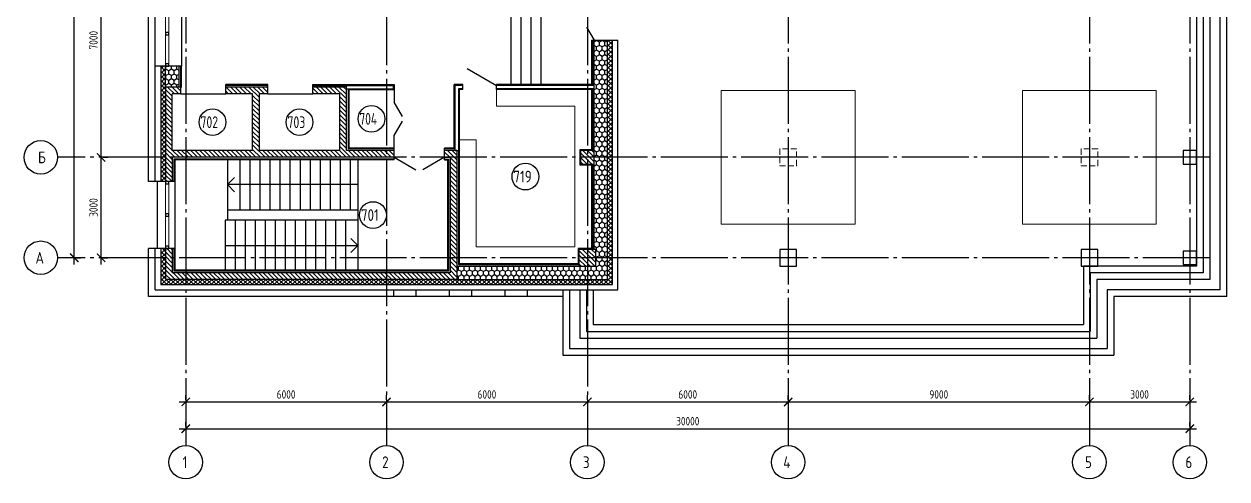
# Model space of a CAD drawing. Header units: millimetres. Extents: x -4830 to 49130, y -6610 to 30613.
# Drawn here: x -4830 to 31110, y -6610 to 6982 of the extents above; entities that cross this region are included whole.
import ezdxf

# ---------------------------------------------------------------- set-up
doc = ezdxf.new("R2010")
doc.units = ezdxf.units.MM
doc.linetypes.add('ГОСТ 2.303 4', pattern=[7, 5, -2, 0])
doc.linetypes.add('ГОСТ 2.303 5', pattern=[24, 20, -1.5, 1, -1.5])
doc.layers.add('Оборудование', color=5, linetype='Continuous', lineweight=18)
doc.layers.add('оси', color=30, linetype='Continuous')
doc.layers.add('текст', color=74, linetype='Continuous')
doc.styles.add('ГОСТ 2.304', font='CS_Gost2304.shx')
doc.linetypes.add('ограждение2', pattern='A,6.35,-2.54,[132,ltypeshp.shx,S=2.54,R=0,X=-2.54,Y=0],-2.54,25.4', length=36.83)
doc.dimstyles.new('СПДС', dxfattribs={"dimscale": 100, "dimtxt": 2.5, "dimasz": 2.5, "dimexe": 2, "dimexo": 0.625, "dimgap": 1, "dimtad": 1, "dimdec": 0, "dimtxsty": 'ГОСТ 2.304', "dimblk": 'OBLIQUE', "dimblk1": 'OBLIQUE', "dimblk2": 'OBLIQUE', "dimcen": 2.5, "dimdle": 2, "dimadec": 0, "dimazin": 2, "dimtfac": 0.75, "dimtdec": 4, "dimtmove": 1, "dimatfit": 3, "dimfxl": 1, "dimtfill": 1, "dimtolj": 1, "dimarcsym": 1})
pattern_1 = [(135, (-458569.68, -10084.31), (-67.35192, -67.35192), [])]
pattern_2 = [(135, (-458569.68, -10084.31), (-67.35192, -67.35192), []), (225, (-458569.68, -10084.31), (67.35192, -67.35192), [])]
pattern_3 = [(90, (-458569.684, -10084.31), (-82.48892, 142.875), [95.25, -190.5]), (210, (-458569.684, -10084.31), (-82.48892, -142.875), [95.25, -190.5]), (150, (-458569.684, -10084.31), (-164.977839, 3e-07), [-190.5, 95.25])]

# ---------------------------------------------------------------- blocks, each defined once
blk = doc.blocks.new('_ArchTick')
at = {"color": 0, "linetype": 'ByBlock', "const_width": 0.15}
blk.add_lwpolyline([(-0.5, -0.5), (0.5, 0.5)], dxfattribs=at)
blk = doc.blocks.new('*D21')
at = {"layer": 'Defpoints', "color": 0, "ltscale": 100, "transparency": 16777216}
for p in [(0, -5110), (30000, -5110), (30000, -5110)]:
    blk.add_point(p, dxfattribs=at)
at = {"layer": 'оси', "color": 0, "lineweight": -2, "ltscale": 100, "transparency": 16777216}
for p, q in [((0, -5047.5), (0, -4910)), ((30000, -5047.5), (30000, -4910)), ((-200, -5110), (30200, -5110))]:
    blk.add_line(p, q, dxfattribs=at)
at = {"layer": 'оси', "color": 0, "lineweight": -2, "ltscale": 100, "transparency": 16777216, "xscale": 250, "yscale": 250, "zscale": 250, "rotation": 180}
blk.add_blockref('_ArchTick', (0, -5110), dxfattribs=at)
at = {"layer": 'оси', "color": 0, "lineweight": -2, "ltscale": 100, "transparency": 16777216, "xscale": 250, "yscale": 250, "zscale": 250}
blk.add_blockref('_ArchTick', (30000, -5110), dxfattribs=at)
at = {"layer": 'оси', "color": 0, "ltscale": 100, "transparency": 16777216, "insert": (15000, -4885), "char_height": 250, "attachment_point": 5, "style": 'ГОСТ 2.304', "bg_fill": 3, "box_fill_scale": 1.1, "bg_fill_color": 256, "bg_fill_true_color": 13158600, "bg_fill_transparency": 0}
blk.add_mtext('\\A1;30000', dxfattribs=at)
blk = doc.blocks.new('*D22')
at = {"layer": 'Defpoints', "color": 0, "ltscale": 100, "transparency": 16777216}
for p in [(0, -4310), (6000, -4310), (6000, -4310)]:
    blk.add_point(p, dxfattribs=at)
at = {"layer": 'оси', "color": 0, "lineweight": -2, "ltscale": 100, "transparency": 16777216}
for p, q in [((-200, -4310), (6200, -4310)), ((0, -4247.5), (0, -4110)), ((6000, -4247.5), (6000, -4110))]:
    blk.add_line(p, q, dxfattribs=at)
at = {"layer": 'оси', "color": 0, "lineweight": -2, "ltscale": 100, "transparency": 16777216, "xscale": 250, "yscale": 250, "zscale": 250, "rotation": 180}
blk.add_blockref('_ArchTick', (0, -4310), dxfattribs=at)
at = {"layer": 'оси', "color": 0, "lineweight": -2, "ltscale": 100, "transparency": 16777216, "xscale": 250, "yscale": 250, "zscale": 250}
blk.add_blockref('_ArchTick', (6000, -4310), dxfattribs=at)
at = {"layer": 'оси', "color": 0, "ltscale": 100, "transparency": 16777216, "insert": (3000, -4085), "char_height": 250, "attachment_point": 5, "style": 'ГОСТ 2.304', "bg_fill": 3, "box_fill_scale": 1.1, "bg_fill_color": 256, "bg_fill_true_color": 13158600, "bg_fill_transparency": 0}
blk.add_mtext('\\A1;6000', dxfattribs=at)
blk = doc.blocks.new('*D23')
at = {"layer": 'Defpoints', "color": 0, "ltscale": 100, "transparency": 16777216}
for p in [(6000, -4310), (12000, -4310), (12000, -4310)]:
    blk.add_point(p, dxfattribs=at)
at = {"layer": 'оси', "color": 0, "lineweight": -2, "ltscale": 100, "transparency": 16777216}
for p, q in [((5800, -4310), (12200, -4310)), ((6000, -4247.5), (6000, -4110)), ((12000, -4247.5), (12000, -4110))]:
    blk.add_line(p, q, dxfattribs=at)
at = {"layer": 'оси', "color": 0, "lineweight": -2, "ltscale": 100, "transparency": 16777216, "xscale": 250, "yscale": 250, "zscale": 250, "rotation": 180}
blk.add_blockref('_ArchTick', (6000, -4310), dxfattribs=at)
at = {"layer": 'оси', "color": 0, "lineweight": -2, "ltscale": 100, "transparency": 16777216, "xscale": 250, "yscale": 250, "zscale": 250}
blk.add_blockref('_ArchTick', (12000, -4310), dxfattribs=at)
at = {"layer": 'оси', "color": 0, "ltscale": 100, "transparency": 16777216, "insert": (9000, -4085), "char_height": 250, "attachment_point": 5, "style": 'ГОСТ 2.304', "bg_fill": 3, "box_fill_scale": 1.1, "bg_fill_color": 256, "bg_fill_true_color": 13158600, "bg_fill_transparency": 0}
blk.add_mtext('\\A1;6000', dxfattribs=at)
blk = doc.blocks.new('*D24')
at = {"layer": 'Defpoints', "color": 0, "ltscale": 100, "transparency": 16777216}
for p in [(12000, -4310), (18000, -4310), (18000, -4310)]:
    blk.add_point(p, dxfattribs=at)
at = {"layer": 'оси', "color": 0, "lineweight": -2, "ltscale": 100, "transparency": 16777216}
for p, q in [((11800, -4310), (18200, -4310)), ((12000, -4247.5), (12000, -4110)), ((18000, -4247.5), (18000, -4110))]:
    blk.add_line(p, q, dxfattribs=at)
at = {"layer": 'оси', "color": 0, "lineweight": -2, "ltscale": 100, "transparency": 16777216, "xscale": 250, "yscale": 250, "zscale": 250, "rotation": 180}
blk.add_blockref('_ArchTick', (12000, -4310), dxfattribs=at)
at = {"layer": 'оси', "color": 0, "lineweight": -2, "ltscale": 100, "transparency": 16777216, "xscale": 250, "yscale": 250, "zscale": 250}
blk.add_blockref('_ArchTick', (18000, -4310), dxfattribs=at)
at = {"layer": 'оси', "color": 0, "ltscale": 100, "transparency": 16777216, "insert": (15000, -4085), "char_height": 250, "attachment_point": 5, "style": 'ГОСТ 2.304', "bg_fill": 3, "box_fill_scale": 1.1, "bg_fill_color": 256, "bg_fill_true_color": 13158600, "bg_fill_transparency": 0}
blk.add_mtext('\\A1;6000', dxfattribs=at)
blk = doc.blocks.new('*D25')
at = {"layer": 'Defpoints', "color": 0, "ltscale": 100, "transparency": 16777216}
for p in [(18000, -4310), (27000, -4310), (27000, -4310)]:
    blk.add_point(p, dxfattribs=at)
at = {"layer": 'оси', "color": 0, "lineweight": -2, "ltscale": 100, "transparency": 16777216}
for p, q in [((17800, -4310), (27200, -4310)), ((18000, -4247.5), (18000, -4110)), ((27000, -4247.5), (27000, -4110))]:
    blk.add_line(p, q, dxfattribs=at)
at = {"layer": 'оси', "color": 0, "lineweight": -2, "ltscale": 100, "transparency": 16777216, "xscale": 250, "yscale": 250, "zscale": 250, "rotation": 180}
blk.add_blockref('_ArchTick', (18000, -4310), dxfattribs=at)
at = {"layer": 'оси', "color": 0, "lineweight": -2, "ltscale": 100, "transparency": 16777216, "xscale": 250, "yscale": 250, "zscale": 250}
blk.add_blockref('_ArchTick', (27000, -4310), dxfattribs=at)
at = {"layer": 'оси', "color": 0, "ltscale": 100, "transparency": 16777216, "insert": (22500, -4085), "char_height": 250, "attachment_point": 5, "style": 'ГОСТ 2.304', "bg_fill": 3, "box_fill_scale": 1.1, "bg_fill_color": 256, "bg_fill_true_color": 13158600, "bg_fill_transparency": 0}
blk.add_mtext('\\A1;9000', dxfattribs=at)
blk = doc.blocks.new('*D26')
at = {"layer": 'Defpoints', "color": 0, "ltscale": 100, "transparency": 16777216}
for p in [(27000, -4310), (30000, -4310), (30000, -4310)]:
    blk.add_point(p, dxfattribs=at)
at = {"layer": 'оси', "color": 0, "lineweight": -2, "ltscale": 100, "transparency": 16777216}
for p, q in [((26800, -4310), (30200, -4310)), ((27000, -4247.5), (27000, -4110)), ((30000, -4247.5), (30000, -4110))]:
    blk.add_line(p, q, dxfattribs=at)
at = {"layer": 'оси', "color": 0, "lineweight": -2, "ltscale": 100, "transparency": 16777216, "xscale": 250, "yscale": 250, "zscale": 250, "rotation": 180}
blk.add_blockref('_ArchTick', (27000, -4310), dxfattribs=at)
at = {"layer": 'оси', "color": 0, "lineweight": -2, "ltscale": 100, "transparency": 16777216, "xscale": 250, "yscale": 250, "zscale": 250}
blk.add_blockref('_ArchTick', (30000, -4310), dxfattribs=at)
at = {"layer": 'оси', "color": 0, "ltscale": 100, "transparency": 16777216, "insert": (28500, -4085), "char_height": 250, "attachment_point": 5, "style": 'ГОСТ 2.304', "bg_fill": 3, "box_fill_scale": 1.1, "bg_fill_color": 256, "bg_fill_true_color": 13158600, "bg_fill_transparency": 0}
blk.add_mtext('\\A1;3000', dxfattribs=at)
blk = doc.blocks.new('*D27')
at = {"layer": 'Defpoints', "color": 0, "ltscale": 100, "transparency": 16777216}
for p in [(-3330, 27000), (-3330, 27000), (-3330, 0)]:
    blk.add_point(p, dxfattribs=at)
at = {"layer": 'оси', "color": 0, "lineweight": -2, "ltscale": 100, "transparency": 16777216}
for p, q in [((-3330, -200), (-3330, 27200)), ((-3267.5, 27000), (-3130, 27000)), ((-3267.5, 0), (-3130, 0))]:
    blk.add_line(p, q, dxfattribs=at)
at = {"layer": 'оси', "color": 0, "lineweight": -2, "ltscale": 100, "transparency": 16777216, "xscale": 250, "yscale": 250, "zscale": 250}
for p, rotation in [((-3330, 27000), 90), ((-3330, 0), 270)]:
    blk.add_blockref('_ArchTick', p, dxfattribs=dict(at, rotation=rotation))
at = {"layer": 'оси', "color": 0, "ltscale": 100, "transparency": 16777216, "insert": (-3555, 12600), "char_height": 250, "attachment_point": 5, "rotation": 90, "style": 'ГОСТ 2.304', "bg_fill": 3, "box_fill_scale": 1.1, "bg_fill_color": 256, "bg_fill_true_color": 13158600, "bg_fill_transparency": 0}
blk.add_mtext('\\A1;27000', dxfattribs=at)
blk = doc.blocks.new('*D28')
at = {"layer": 'Defpoints', "color": 0, "ltscale": 100, "transparency": 16777216}
for p in [(-2530, 3000), (-2530, 3000), (-2530, 0)]:
    blk.add_point(p, dxfattribs=at)
at = {"layer": 'оси', "color": 0, "lineweight": -2, "ltscale": 100, "transparency": 16777216}
for p, q in [((-2530, -200), (-2530, 3200)), ((-2467.5, 3000), (-2330, 3000)), ((-2467.5, 0), (-2330, 0))]:
    blk.add_line(p, q, dxfattribs=at)
at = {"layer": 'оси', "color": 0, "lineweight": -2, "ltscale": 100, "transparency": 16777216, "xscale": 250, "yscale": 250, "zscale": 250}
for p, rotation in [((-2530, 3000), 90), ((-2530, 0), 270)]:
    blk.add_blockref('_ArchTick', p, dxfattribs=dict(at, rotation=rotation))
at = {"layer": 'оси', "color": 0, "ltscale": 100, "transparency": 16777216, "insert": (-2755, 1500), "char_height": 250, "attachment_point": 5, "rotation": 90, "style": 'ГОСТ 2.304', "bg_fill": 3, "box_fill_scale": 1.1, "bg_fill_color": 256, "bg_fill_true_color": 13158600, "bg_fill_transparency": 0}
blk.add_mtext('\\A1;3000', dxfattribs=at)
blk = doc.blocks.new('*D32')
at = {"layer": 'Defpoints', "color": 0, "ltscale": 100, "transparency": 16777216}
for p in [(-2530, 10000), (-2530, 10000), (-2530, 3000)]:
    blk.add_point(p, dxfattribs=at)
at = {"layer": 'оси', "color": 0, "lineweight": -2, "ltscale": 100, "transparency": 16777216}
for p, q in [((-2530, 2800), (-2530, 10200)), ((-2467.5, 10000), (-2330, 10000)), ((-2467.5, 3000), (-2330, 3000))]:
    blk.add_line(p, q, dxfattribs=at)
at = {"layer": 'оси', "color": 0, "lineweight": -2, "ltscale": 100, "transparency": 16777216, "xscale": 250, "yscale": 250, "zscale": 250}
for p, rotation in [((-2530, 10000), 90), ((-2530, 3000), 270)]:
    blk.add_blockref('_ArchTick', p, dxfattribs=dict(at, rotation=rotation))
at = {"layer": 'оси', "color": 0, "ltscale": 100, "transparency": 16777216, "insert": (-2755, 6500), "char_height": 250, "attachment_point": 5, "rotation": 90, "style": 'ГОСТ 2.304', "bg_fill": 3, "box_fill_scale": 1.1, "bg_fill_color": 256, "bg_fill_true_color": 13158600, "bg_fill_transparency": 0}
blk.add_mtext('\\A1;7000', dxfattribs=at)

msp = doc.modelspace()

# ---------------------------------------------------------------- hatches: boundary and pattern name
at = {"ltscale": 100}
h = msp.add_hatch(dxfattribs=at)
h.set_pattern_fill('ANSI37', color=256, scale=30, angle=90)
h.set_pattern_definition(pattern_2)
h.paths.add_polyline_path([(12750, 6500), (12600, 6500), (12600, -650), (8100, -650), (-600, -650), (-600, 275), (-747.2, 275), (-747.1, -800), (12750, -797.4)])
h = msp.add_hatch(dxfattribs=at)
h.set_pattern_fill('HONEY', color=256, scale=30, angle=90)
h.set_pattern_definition(pattern_3)
h.paths.add_polyline_path([(12600, 6500), (12200, 6500), (12200, 250), (12250, 250), (12250, -250), (11750, -250), (8100, -250), (8100, -650), (12600, -650)])
h = msp.add_hatch(dxfattribs=at)
h.set_pattern_fill('ANSI37', color=256, scale=30, angle=90)
h.set_pattern_definition(pattern_2)
h.paths.add_polyline_path([(-600, 5100), (-600, 5725), (-747.8, 5725), (-747.4, 2275), (-600, 2275)])
h = msp.add_hatch(dxfattribs=at)
h.set_pattern_fill('HONEY', color=256, scale=30, angle=90)
h.set_pattern_definition(pattern_3)
h.paths.add_polyline_path([(-200, 5725), (-600, 5725), (-600, 5100), (-200, 5100)])
h = msp.add_hatch(dxfattribs=at)
h.set_pattern_fill('ANSI31', color=256, scale=30, angle=90)
h.set_pattern_definition(pattern_1)
h.paths.add_polyline_path([(6225, 3200), (4800, 3200), (4800, 5100), (3800, 5100), (3800, 4900), (4600, 4900), (4600, 3200), (2200, 3200), (2200, 4900), (2450, 4900), (2450, 5100), (1200, 5100), (1200, 4900), (2000, 4900), (2000, 3200), (-400, 3200), (-400, 4900), (-150, 4900), (-150, 5100), (-600, 5100), (-600, 2275), (-500, 2275), (-400, 2275), (-400, 3000), (6225, 3000)])
h = msp.add_hatch(dxfattribs=at)
h.set_pattern_fill('ANSI31', color=256, scale=30, angle=90)
h.set_pattern_definition(pattern_1)
h.paths.add_polyline_path([(8100, 3200), (8050, 3200), (7735, 3200), (7735, 3000), (7900, 3000), (7900, -450), (-400, -450), (-400, 275), (-600, 275), (-600, -650), (8100, -650)])
h = msp.add_hatch(dxfattribs=at)
h.set_pattern_fill('ANSI31', color=256, scale=30, angle=90)
h.set_pattern_definition(pattern_1)
h.paths.add_polyline_path([(12200, 3200), (11800, 3200), (11800, 2800), (12200, 2800)])
h = msp.add_hatch(dxfattribs=at)
h.set_pattern_fill('ANSI31', color=256, scale=30, angle=90)
h.set_pattern_definition(pattern_1)
h.paths.add_polyline_path([(12250, 250), (11750, 250), (11750, -250), (12250, -250)])

# ---------------------------------------------------------------- linework, layer by layer
for p, q in [((31110, -1160), (31110, 28110)), ((30910, -960), (30910, 27910)), ((30600, 27600), (30600, -650)), ((30200, 27200), (30200, -250)), ((-1110, 2275), (-1110, 24780.5)), ((-910, 2275), (-910, 24780.5)), ((9725, 5175), (9725, 9475)), ((10025, 5175), (10025, 9475)), ((10325, 5175), (10325, 9475)), ((10625, 5175), (10625, 9475)), ((-125, 8850), (-125, 5725)), ((11975, 6889.7), (12200, 6500)), ((12125, 6500), (12125, 5175)), ((12125, 6500), (12600, 6500)), ((12150, 6500), (12150, 5150)), ((12200, 250), (12200, 6500)), ((12600, -650), (12600, 6500)), ((12600, 6500), (12910, 6500)), ((12750, -797.4), (12750, 6500)), ((12910, -960), (12910, 6500)), ((-600, 5725), (-910, 5725)), ((-747.8, 5725), (-747.4, 2275)), ((-600, 5100), (-600, 5725)), ((-125, 5725), (-600, 5725)), ((-200, 5100), (-200, 5725)), ((-150, 5100), (-150, 5725)), ((-125, 5100), (-125, 5725)), ((8410.3, 5655), (9285, 5150)), ((-600, 5100), (-600, 2275)), ((-150, 5100), (-600, 5100)), ((-150, 5100), (-125, 5100)), ((-150, 4900), (-150, 5100)), ((2450, 5175), (1200, 5175)), ((1200, 4900), (1200, 5175)), ((2450, 5150), (1200, 5150)), ((2450, 5100), (1200, 5100)), ((2450, 4900), (2450, 5175)), ((3800, 4900), (3800, 5175)), ((3800, 5175), (6225, 5175)), ((3800, 5150), (6200, 5150)), ((4800, 5100), (3800, 5100)), ((4800, 5100), (4800, 5150)), ((4800, 3200), (4800, 5100)), ((4800, 5050), (6200, 5050)), ((4850, 5050), (4850, 3250)), ((6200, 5150), (6200, 5050)), ((6225, 5175), (6225, 5025)), ((8275, 5175), (8025, 5175)), ((8025, 3275), (8025, 5175)), ((8275, 5150), (8050, 5150)), ((8050, 3200), (8050, 5150)), ((8275, 5050), (8150, 5050)), ((8150, 5050), (8150, -200)), ((8275, 5025), (8275, 5175)), ((12125, 5175), (9285, 5175)), ((9285, 5025), (9285, 5175)), ((12200, 5150), (9285, 5150)), ((12200, 5050), (9285, 5050)), ((12150, 5050), (12150, 3200)), ((-150, 4900), (-400, 4900)), ((-400, 3200), (-400, 4900)), ((-150, 4900), (1200, 4900)), ((2000, 4900), (1200, 4900)), ((2000, 3200), (2000, 4900)), ((2450, 4900), (2200, 4900)), ((2200, 3200), (2200, 4900)), ((2450, 4900), (3800, 4900)), ((4600, 4900), (3800, 4900)), ((4600, 3200), (4600, 4900)), ((4875, 5025), (4875, 3275)), ((4875, 5025), (6225, 5025)), ((6225, 5025), (6225, 4650)), ((8275, 5025), (8175, 5025)), ((8175, 5025), (8175, -175)), ((12125, 5025), (9285, 5025)), ((12125, 5025), (12125, 3225)), ((6225, 3275), (6225, 3650)), ((6225, 3250), (4850, 3250)), ((6225, 3275), (4875, 3275)), ((6225, 2925), (6225, 3275)), ((8025, 3275), (7735, 3275)), ((7735, 2925), (7735, 3275)), ((8050, 3250), (7735, 3250)), ((2000, 3200), (-400, 3200)), ((6225, 3000), (-400, 3000)), ((-400, 3000), (-400, 2275)), ((6225, 2950), (-350, 2950)), ((-350, 2950), (-350, 2275)), ((6225, 2925), (-325, 2925)), ((-325, 2925), (-325, 2275)), ((1245, 2925), (1245, 1125)), ((1615, 2925), (1615, 1425)), ((1915, 2925), (1915, 1425)), ((4600, 3200), (2200, 3200)), ((2215, 2925), (2215, 1425)), ((2515, 2925), (2515, 1425)), ((2815, 2925), (2815, 1425)), ((3115, 2925), (3115, 1425)), ((3415, 2925), (3415, 1425)), ((3715, 2925), (3715, 1425)), ((4015, 2925), (4015, 1425)), ((4315, 2925), (4315, 1425)), ((4615, 2925), (4615, 1425)), ((6225, 3200), (4800, 3200)), ((4915, 2925), (4915, 1425)), ((5145, 2925), (5145, -375)), ((6225, 3000), (6874.5, 2625)), ((7735, 3000), (7085.5, 2625)), ((8100, 3200), (7735, 3200)), ((7735, 3000), (7900, 3000)), ((7735, 2950), (7850, 2950)), ((7735, 2925), (7825, 2925)), ((7825, 2925), (7825, -375)), ((7850, 2950), (7850, -400)), ((7900, 3000), (7900, -450)), ((8050, 3200), (8150, 3200)), ((8100, 3200), (8100, -650)), ((12125, 2775), (12125, 275)), ((12150, 2800), (12150, 250)), ((-600, 2275), (-1110, 2275)), ((-850, 2275), (-850, 275)), ((-325, 2275), (-600, 2275)), ((-325, 2275), (-325, 275)), ((1245, 2185), (1457.1, 2397.1)), ((5145, 2185), (1245, 2185)), ((1245, 2185), (1457.1, 1972.9)), ((5145, 1125), (1175, 1125)), ((1175, 1125), (1175, -375)), ((5145, 1425), (1245, 1425)), ((1475, 1125), (1475, -375)), ((1775, 1125), (1775, -375)), ((2075, 1125), (2075, -375)), ((2375, 1125), (2375, -375)), ((2675, 1125), (2675, -375)), ((2975, 1125), (2975, -375)), ((3275, 1125), (3275, -375)), ((3575, 1125), (3575, -375)), ((3875, 1125), (3875, -375)), ((4175, 1125), (4175, -375)), ((4475, 1125), (4475, -375)), ((4775, 1125), (4775, -375)), ((1175, 365), (5145, 365)), ((5145, 365), (4932.9, 577.1)), ((5145, 365), (4932.9, 152.9)), ((-600, 275), (-1110, 275)), ((-1110, -1160), (-1110, 275)), ((-910, -960), (-910, 275)), ((-747.2, 275), (-747.1, -800)), ((-600, 275), (-600, -650)), ((-325, 275), (-600, 275)), ((-400, 275), (-400, -450)), ((-350, 275), (-350, -400)), ((-325, 275), (-325, -375)), ((8100, -250), (11750, -250)), ((8150, -200), (11750, -200)), ((8175, -175), (11725, -175)), ((30200, -250), (26825, -250)), ((26825, -250), (26825, -2000)), ((8100, -650), (-600, -650)), ((7900, -450), (-400, -450)), ((7850, -400), (-350, -400)), ((7825, -375), (-325, -375)), ((8100, -650), (12600, -650)), ((30600, -650), (27225, -650)), ((27225, -650), (27225, -2400)), ((-910, -960), (12910, -960)), ((-747.1, -800), (12750, -797.4)), ((11265, -960), (11265, -2910)), ((11465, -960), (11465, -2710)), ((11775, -960), (11775, -2400)), ((12175, -960), (12175, -2000)), ((27535, -960), (27535, -2710)), ((30910, -960), (27535, -960)), ((11265, -1160), (-1110, -1160)), ((31110, -1160), (27735, -1160)), ((27735, -1160), (27735, -2910)), ((12175, -2000), (26825, -2000)), ((11775, -2400), (27225, -2400)), ((11465, -2710), (27535, -2710)), ((11265, -2910), (27735, -2910))]:
    msp.add_line(p, q, dxfattribs=at)
at = {"linetype": 'ограждение2', "ltscale": 20}
for p, q in [((30400, 27400), (30400, -450)), ((30400, -450), (27025, -450)), ((27025, -450), (27025, -2200)), ((11975, -960), (11975, -2200)), ((11975, -2200), (27025, -2200))]:
    msp.add_line(p, q, dxfattribs=at)
at = {"color": 4, "lineweight": 15, "ltscale": 100}
for p, q in [((-600, 5725), (-600, 8850)), ((-500, 5725), (-500, 8850)), ((-600, 2275), (-600, 275)), ((-500, 2275), (-500, 275))]:
    msp.add_line(p, q, dxfattribs=at)
at = {"lineweight": -3, "ltscale": 100}
for p, q in [((6475, 4217), (6225, 4650)), ((6225, 3650), (6475, 4083))]:
    msp.add_line(p, q, dxfattribs=at)
at = {"color": 4, "ltscale": 100}
for points in [[(-500, 6662.5), (-500, 6732.5), (-600, 6732.5), (-600, 6662.5)], [(-500, 5725), (-500, 5795), (-600, 5795), (-600, 5725)], [(-500, 2205), (-500, 2275), (-600, 2275), (-600, 2205)], [(-500, 1240), (-500, 1310), (-600, 1310), (-600, 1240)], [(-500, 275), (-500, 345), (-600, 345), (-600, 275)]]:
    msp.add_lwpolyline(points, close=True, dxfattribs=at)
at = {"ltscale": 100}
for points in [[(12125, 3225), (11775, 3225), (11775, 2775), (12125, 2775)], [(12125, 275), (11725, 275), (11725, -175)]]:
    msp.add_lwpolyline(points, dxfattribs=at)
for points in [[(11800, 2800), (12200, 2800), (12200, 3200), (11800, 3200)], [(29800, 2800), (30200, 2800), (30200, 3200), (29800, 3200)], [(11750, -250), (12250, -250), (12250, 250), (11750, 250)], [(17750, -250), (18250, -250), (18250, 250), (17750, 250)], [(26750, -250), (27250, -250), (27250, 250), (26750, 250)], [(29800, -200), (30200, -200), (30200, 200), (29800, 200)]]:
    msp.add_lwpolyline(points, close=True, dxfattribs=at)
at = {"lineweight": 30, "ltscale": 100}
for points in [[(6220, -960), (6880, -960), (6880, -1160), (6220, -1160)], [(7880, -960), (8540, -960), (8540, -1160), (7880, -1160)], [(9540, -960), (10200, -960), (10200, -1160), (9540, -1160)]]:
    msp.add_lwpolyline(points, close=True, dxfattribs=at)
at = {"layer": 'Оборудование', "ltscale": 100}
for p, q in [((9285, 5025), (9285, 4525)), ((9285, 4525), (11625, 4525)), ((11625, 4525), (11625, 325)), ((8175, 3525), (8675, 3525)), ((8675, 3525), (8675, 325)), ((8675, 325), (11625, 325))]:
    msp.add_line(p, q, dxfattribs=at)
for points in [[(16000, 1000), (20000, 1000), (20000, 5000), (16000, 5000)], [(25000, 1000), (29000, 1000), (29000, 5000), (25000, 5000)]]:
    msp.add_lwpolyline(points, close=True, dxfattribs=at)
at = {"layer": 'Оборудование', "linetype": 'ГОСТ 2.303 4', "lineweight": 9, "ltscale": 35}
for points in [[(17750, 2750), (18250, 2750), (18250, 3250), (17750, 3250)], [(26750, 2750), (27250, 2750), (27250, 3250), (26750, 3250)]]:
    msp.add_lwpolyline(points, close=True, dxfattribs=at)
at = {"layer": 'оси', "linetype": 'Continuous', "lineweight": 25, "ltscale": 100}
for centre in [(0, -6110), (6000, -6110), (12000, -6110), (18000, -6110), (27000, -6110), (30000, -6110)]:
    msp.add_circle(centre, 500, dxfattribs=at)
at = {"layer": 'текст', "linetype": 'Continuous', "lineweight": 25, "ltscale": 100}
for centre in [(800, 4050), (3400, 4050), (5550, 4150), (10150, 2425), (5595, 1275)]:
    msp.add_circle(centre, 400, dxfattribs=at)

# ---------------------------------------------------------------- texts
at = {"layer": 'оси', "linetype": 'Continuous', "lineweight": 25, "ltscale": 100, "char_height": 350, "attachment_point": 1, "style": 'ГОСТ 2.304'}
for s, insert, width in [('\\f|b0|i0|c1|p0;\\W1.0000000000;\\T1.0000000000;\\o\\lБ', (-4412.1, 3175), 600), ('\\f|b0|i0|c1|p0;\\W1.0000000000;\\T1.0000000000;\\o\\lА', (-4488.3, 175), 600), ('\\f|b0|i0|c1|p0;\\W1.0000000000;\\T1.0000000000;\\o\\l1', (-91.9, -5935), 583.333), ('\\f|b0|i0|c1|p0;\\W1.0000000000;\\T1.0000000000;\\o\\l2', (5868.8, -5935), 650), ('\\f|b0|i0|c1|p0;\\W1.0000000000;\\T1.0000000000;\\o\\l3', (11868.8, -5935), 650), ('\\f|b0|i0|c1|p0;\\W1.0000000000;\\T1.0000000000;\\o\\l4', (17855.6, -5935), 650), ('\\f|b0|i0|c1|p0;\\W1.0000000000;\\T1.0000000000;\\o\\l5', (26868.8, -5935), 650), ('\\f|b0|i0|c1|p0;\\W1.0000000000;\\T1.0000000000;\\o\\l6', (29868.8, -5935), 650)]:
    msp.add_mtext(s, dxfattribs=dict(at, insert=insert, width=width))
at = {"layer": 'текст', "linetype": 'Continuous', "lineweight": 25, "ltscale": 100, "char_height": 350, "attachment_point": 1, "style": 'ГОСТ 2.304'}
for s, insert, width in [('\\f|b0|i0|c1|p0;\\W0.8746205757;\\T1.0000000000;\\o\\l704', (5190.3, 4325), 1151.584), ('\\f|b0|i0|c1|p0;\\W0.9034542211;\\T1.0000000000;\\o\\l702', (440.3, 4225), 1189.548), ('\\f|b0|i0|c1|p0;\\W0.9034542211;\\T1.0000000000;\\o\\l703', (3040.3, 4225), 1189.548), ('\\f|b0|i0|c1|p0;\\W1.0000000000;\\T1.0000000000;\\o\\l719', (9791.2, 2600), 1250), ('\\f|b0|i0|c1|p0;\\W1.0000000000;\\T1.0000000000;\\o\\l701', (5236.2, 1450), 1250)]:
    msp.add_mtext(s, dxfattribs=dict(at, insert=insert, width=width))

# ---------------------------------------------------------------- dimensions: what is measured, and where the dimension line sits
at = {"layer": 'оси', "ltscale": 100}
dim = msp.add_linear_dim(base=(-3330, 27000), p1=(-3330, 0), p2=(-3330, 27000), angle=270, dimstyle='СПДС', override={"dimblk1": 'ArchTick', "dimblk2": 'ArchTick', "dimsah": 1}, dxfattribs=at)
dim.commit()
dim.dimension.update_dxf_attribs({"geometry": '*D27', "text_midpoint": (-3330, 12600), "dimtype": 160})
dim = msp.add_linear_dim(base=(-2530, 3000), p1=(-2530, 0), p2=(-2530, 3000), angle=270, dimstyle='СПДС', override={"dimblk1": 'ArchTick', "dimblk2": 'ArchTick', "dimsah": 1}, dxfattribs=at)
dim.commit()
dim.dimension.update_dxf_attribs({"geometry": '*D28', "text_midpoint": (-2755, 1500)})
for base, p1, p2, picture, middle in [((6000, -4310), (0, -4310), (6000, -4310), '*D22', (3000, -4085)), ((30000, -5110), (0, -5110), (30000, -5110), '*D21', (15000, -4885))]:
    dim = msp.add_linear_dim(base=base, p1=p1, p2=p2, dimstyle='СПДС', override={"dimblk1": 'ArchTick', "dimblk2": 'ArchTick', "dimsah": 1}, dxfattribs=at)
    dim.commit()
    dim.dimension.update_dxf_attribs({"geometry": picture, "text_midpoint": middle})

# ---------------------------------------------------------------- next in the draw order: linework, layer by layer
at = {"layer": 'оси', "linetype": 'ГОСТ 2.303 5', "lineweight": 25, "ltscale": 100}
for points in [[(0, 27600), (0, -5110)], [(-3330, 3000), (-3830, 3000)], [(-3330, 0), (-3830, 0)], [(30600, 0), (-3330, 0)], [(0, -5110), (0, -5610)], [(6000, -5110), (6000, -5610)], [(12000, -5110), (12000, -5610)], [(18000, -5110), (18000, -5610)], [(27000, -5110), (27000, -5610)], [(30000, -5110), (30000, -5610)]]:
    msp.add_lwpolyline(points, dxfattribs=at)
at = {"layer": 'оси', "linetype": 'Continuous', "lineweight": 25, "ltscale": 100}
for centre in [(-4330, 3000), (-4330, 0)]:
    msp.add_circle(centre, 500, dxfattribs=at)

# ---------------------------------------------------------------- next in the draw order: dimensions: what is measured, and where the dimension line sits
at = {"layer": 'оси', "ltscale": 100}
dim = msp.add_linear_dim(base=(-2530, 10000), p1=(-2530, 3000), p2=(-2530, 10000), angle=270, dimstyle='СПДС', override={"dimblk1": 'ArchTick', "dimblk2": 'ArchTick', "dimsah": 1}, dxfattribs=at)
dim.commit()
dim.dimension.update_dxf_attribs({"geometry": '*D32', "text_midpoint": (-2755, 6500)})
dim = msp.add_linear_dim(base=(12000, -4310), p1=(6000, -4310), p2=(12000, -4310), dimstyle='СПДС', override={"dimblk1": 'ArchTick', "dimblk2": 'ArchTick', "dimsah": 1}, dxfattribs=at)
dim.commit()
dim.dimension.update_dxf_attribs({"geometry": '*D23', "text_midpoint": (9000, -4085)})

# ---------------------------------------------------------------- next in the draw order: linework, layer by layer
at = {"layer": 'оси', "linetype": 'ГОСТ 2.303 5', "lineweight": 25, "ltscale": 100}
for points in [[(6000, 29350), (6000, -5110)], [(30600, 3000), (-3330, 3000)]]:
    msp.add_lwpolyline(points, dxfattribs=at)

# ---------------------------------------------------------------- next in the draw order: dimensions: what is measured, and where the dimension line sits
at = {"layer": 'оси', "ltscale": 100}
dim = msp.add_linear_dim(base=(18000, -4310), p1=(12000, -4310), p2=(18000, -4310), dimstyle='СПДС', override={"dimblk1": 'ArchTick', "dimblk2": 'ArchTick', "dimsah": 1}, dxfattribs=at)
dim.commit()
dim.dimension.update_dxf_attribs({"geometry": '*D24', "text_midpoint": (15000, -4085)})

# ---------------------------------------------------------------- next in the draw order: linework, layer by layer
at = {"layer": 'оси', "linetype": 'ГОСТ 2.303 5', "lineweight": 25, "ltscale": 100}
msp.add_lwpolyline([(12000, 29350), (12000, -5110)], dxfattribs=at)

# ---------------------------------------------------------------- next in the draw order: dimensions: what is measured, and where the dimension line sits
at = {"layer": 'оси', "ltscale": 100}
dim = msp.add_linear_dim(base=(27000, -4310), p1=(18000, -4310), p2=(27000, -4310), dimstyle='СПДС', override={"dimblk1": 'ArchTick', "dimblk2": 'ArchTick', "dimsah": 1}, dxfattribs=at)
dim.commit()
dim.dimension.update_dxf_attribs({"geometry": '*D25', "text_midpoint": (22500, -4085)})

# ---------------------------------------------------------------- next in the draw order: linework, layer by layer
at = {"layer": 'оси', "linetype": 'ГОСТ 2.303 5', "lineweight": 25, "ltscale": 100}
msp.add_lwpolyline([(18000, 27600), (18000, -5110)], dxfattribs=at)

# ---------------------------------------------------------------- next in the draw order: dimensions: what is measured, and where the dimension line sits
at = {"layer": 'оси', "ltscale": 100}
dim = msp.add_linear_dim(base=(30000, -4310), p1=(27000, -4310), p2=(30000, -4310), dimstyle='СПДС', override={"dimblk1": 'ArchTick', "dimblk2": 'ArchTick', "dimsah": 1}, dxfattribs=at)
dim.commit()
dim.dimension.update_dxf_attribs({"geometry": '*D26', "text_midpoint": (28500, -4085)})

# ---------------------------------------------------------------- next in the draw order: linework, layer by layer
at = {"layer": 'оси', "linetype": 'ГОСТ 2.303 5', "lineweight": 25, "ltscale": 100}
for points in [[(27000, 27600), (27000, -5110)], [(30000, 27600), (30000, -5110)]]:
    msp.add_lwpolyline(points, dxfattribs=at)

doc.saveas('drawing.dxf')
